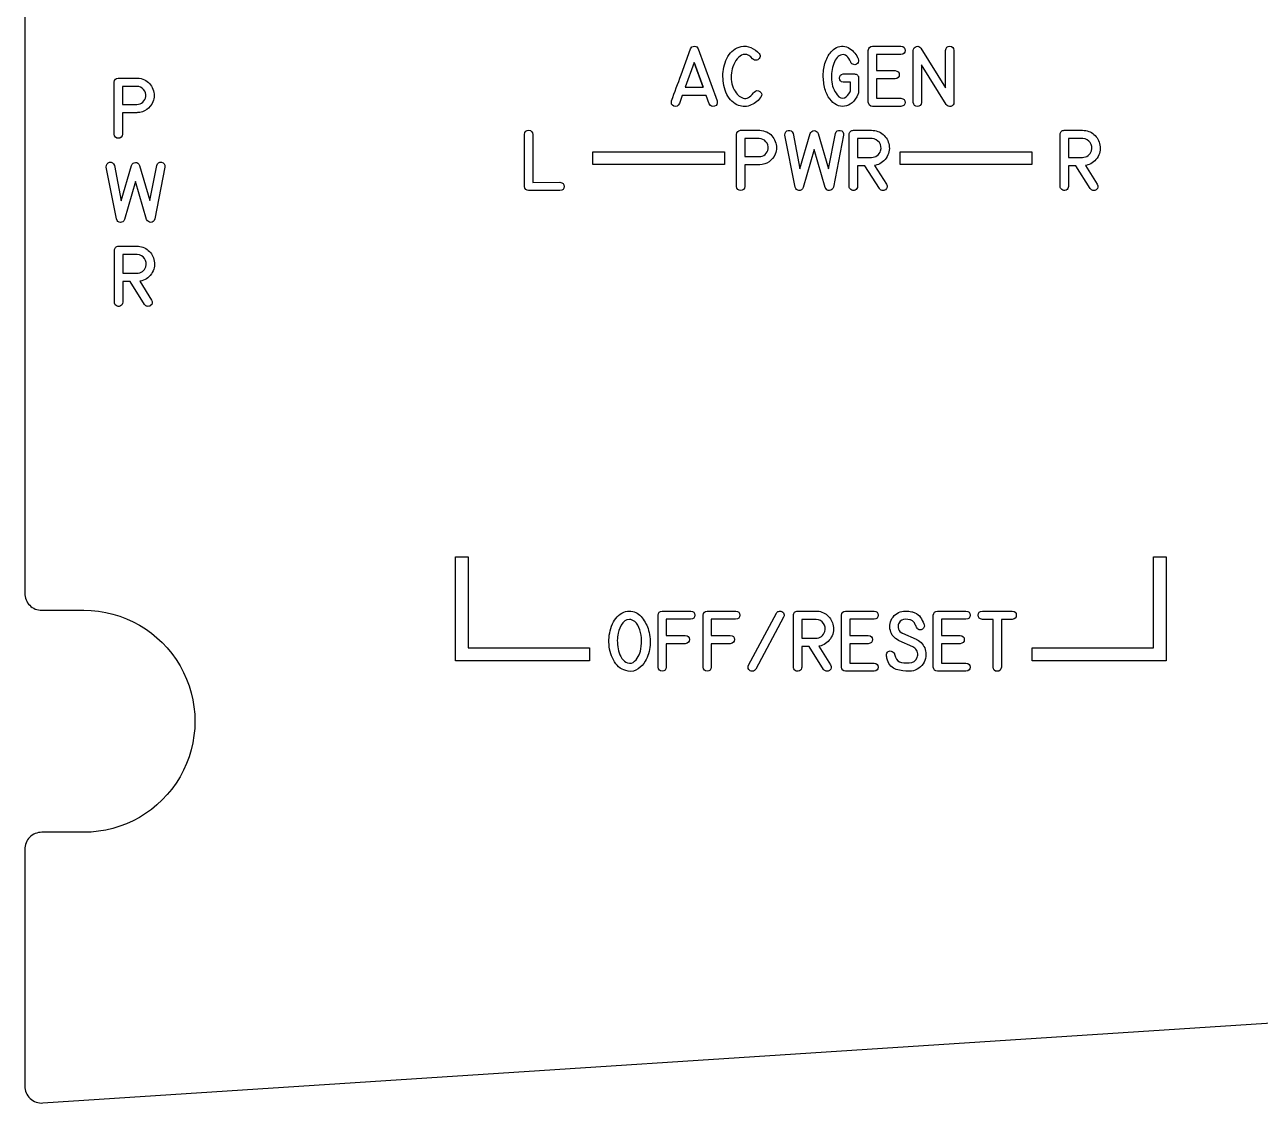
# Model space of a CAD drawing. Extents: x 33 to 177, y 88 to 209.
# Drawn here: x 33.3 to 105.6, y 88.3 to 151.5 of the extents above; entities that cross this region are included whole.
import ezdxf

# ---------------------------------------------------------------- set-up
doc = ezdxf.new("R2010")
doc.units = 0
doc.layers.add('Top', color=7, linetype='CONTINUOUS')

msp = doc.modelspace()

# ---------------------------------------------------------------- linework, layer by layer
at = {"layer": 'Top', "color": 3}
for points in [[(33.275007, 188.904044), (33.275007, 118.17907)], [(34.274989, 117.179085), (36.737484, 117.179085)], [(36.737484, 104.179078), (34.274989, 104.179078)], [(33.275007, 103.179059), (33.275007, 89.321457)], [(34.340076, 88.323608), (175.790059, 97.548595)]]:
    msp.add_lwpolyline(points, dxfattribs=at)
at = {"layer": 'Top', "color": 1}
for points in [[(71.693377, 148.540947), (72.248034, 150.060229)], [(72.701063, 150.060229), (73.805212, 147.014774)], [(82.653913, 146.935537), (82.653913, 149.977549)], [(82.898514, 150.218704), (84.565935, 150.218704)], [(84.565935, 149.738116), (83.137947, 149.738116), (83.137947, 148.795884), (84.226592, 148.795884)], [(85.289155, 146.928647), (85.289155, 149.970659)], [(85.735294, 150.09985), (87.18223, 147.776141), (87.18223, 149.970659)], [(87.667986, 149.970659), (87.667986, 146.928647)], [(82.028817, 149.560916), (82.04261, 149.533364), (82.052947, 149.509234), (82.06674, 149.483411)], [(87.221847, 146.801179), (85.774911, 149.121444), (85.774911, 146.928647)], [(38.741524, 148.354945), (38.757025, 148.354945), (39.838865, 148.354988)], [(39.838865, 148.354988), (39.871592, 148.354988)], [(81.181401, 148.592664), (81.196888, 148.596192), (81.212375, 148.596192), (81.847994, 148.596192)], [(82.090874, 148.353315), (82.090874, 147.479985), (82.070201, 147.4352), (82.058136, 147.407648), (82.046071, 147.381824), (82.032278, 147.356001), (82.018484, 147.330178), (82.006419, 147.304355), (81.992625, 147.278531), (81.977138, 147.252708)], [(84.226592, 148.306682), (83.137947, 148.306682), (83.137947, 147.17497), (84.565935, 147.17497)], [(38.514148, 145.070057), (38.514148, 148.11379)], [(39.838865, 147.869231), (39.001709, 147.869231), (39.001709, 146.813314), (39.838865, 146.813314)], [(81.196888, 148.112034), (81.181401, 148.113798)], [(81.587874, 147.548995), (81.606818, 147.586894), (81.606818, 148.112266), (81.196888, 148.112034)], [(73.34874, 146.845967), (73.171318, 147.338613), (71.767446, 147.338613), (71.595192, 146.858025)], [(76.364978, 147.24215), (76.349456, 147.219748)], [(39.871511, 146.327555), (39.838784, 146.325791), (39.001628, 146.325791), (39.001628, 145.070057)], [(84.565935, 146.690936), (82.898514, 146.690936)], [(62.529047, 142.004663), (62.529047, 145.050118)], [(63.014807, 145.050118), (63.014807, 142.245818), (64.604712, 142.247581)], [(74.942198, 142.009789), (74.942198, 145.053522)], [(75.169576, 145.294677), (75.185063, 145.294677), (76.266917, 145.294719)], [(76.266917, 144.808963), (75.42976, 144.808963), (75.42976, 143.753042), (76.266917, 143.753042)], [(76.266917, 145.294719), (76.299654, 145.294719)], [(78.367547, 141.965043), (77.771545, 145.007055)], [(78.253858, 145.09835), (78.651766, 143.034743), (79.254654, 145.09835)], [(79.721466, 145.09835), (80.324354, 143.038186), (80.72743, 145.09835)], [(81.204575, 145.007055), (80.608576, 141.965043)], [(81.539205, 142.009817), (81.539205, 145.053551)], [(81.78036, 145.294705), (82.85006, 145.294705)], [(82.874176, 144.808963), (82.024961, 144.808963), (82.024961, 143.706536), (82.85006, 143.706536)], [(93.883959, 142.009817), (93.883959, 145.053551)], [(94.125117, 145.294705), (95.194814, 145.294705)], [(95.21893, 144.808963), (94.369718, 144.808963), (94.369718, 143.706536), (95.194814, 143.706536)], [(80.138321, 141.940927), (79.487197, 144.163008), (78.841246, 141.940927)], [(38.528053, 143.234633), (38.92596, 141.171027), (39.52885, 143.234633)], [(39.995659, 143.234633), (40.59855, 141.174473), (41.001626, 143.234633)], [(76.299573, 143.267286), (76.266836, 143.265522), (75.429679, 143.265522), (75.429679, 142.009789)], [(83.30481, 141.880637), (82.455599, 143.222501), (82.024961, 143.222501), (82.024961, 142.009831)], [(83.055044, 143.241435), (83.022307, 143.236249), (83.714776, 142.140743)], [(95.649568, 141.880637), (94.800353, 143.222501), (94.369718, 143.222501), (94.369718, 142.009831)], [(95.399798, 143.241435), (95.367061, 143.236249), (96.059533, 142.140743)], [(38.641741, 140.101326), (38.045741, 143.143338)], [(41.478767, 143.143338), (40.882769, 140.101326)], [(40.412514, 140.07721), (39.761393, 142.299291), (39.11544, 140.07721)], [(64.60299, 141.765272), (62.773649, 141.76523)], [(38.525447, 135.222102), (38.525447, 138.265836)], [(38.766603, 138.506994), (39.836302, 138.506994)], [(39.860418, 138.021248), (39.011204, 138.021248), (39.011204, 136.918821), (39.836302, 136.918821)], [(40.291053, 135.092926), (39.44184, 136.434786), (39.011204, 136.434786), (39.011204, 135.222116)], [(40.041287, 136.45372), (40.008556, 136.448534), (40.701018, 135.353032)], [(70.34584, 113.853434), (70.34584, 116.891999)], [(70.590442, 117.136601), (72.257862, 117.136601)], [(72.254419, 116.652566), (70.829875, 116.652566), (70.829875, 115.710335), (71.940917, 115.710335)], [(72.981083, 113.853434), (72.981083, 116.891999)], [(73.225684, 117.136601), (74.893109, 117.136601)], [(74.889662, 116.652566), (73.465118, 116.652566), (73.465118, 115.710335), (74.57616, 115.710335)], [(75.642149, 113.972277), (77.275135, 117.010853)], [(77.695434, 116.778299), (76.069351, 113.732844)], [(78.272735, 113.851695), (78.272735, 116.895428)], [(78.513893, 117.136587), (79.58359, 117.136587)], [(79.607706, 116.650841), (78.758495, 116.650841), (78.758495, 115.548414), (79.58359, 115.548414)], [(81.080842, 113.853434), (81.080842, 116.895442)], [(81.325443, 117.136601), (82.992864, 117.136601)], [(82.992864, 116.656009), (81.564876, 116.656009), (81.564876, 115.713778), (82.653525, 115.713778)], [(85.085451, 116.630214), (84.973484, 116.649158), (84.815013, 116.654344)], [(84.832242, 117.136682), (85.021722, 117.131496)], [(86.457164, 113.853434), (86.457164, 116.895442)], [(86.701762, 117.136601), (88.369186, 117.136601)], [(88.369186, 116.656009), (86.941198, 116.656009), (86.941198, 115.713778), (88.029843, 115.713778)], [(89.333561, 117.136601), (91.081944, 117.136601)], [(89.965734, 113.849987), (89.965734, 116.650841), (89.333561, 116.650841)], [(91.081944, 116.650841), (90.451493, 116.650841), (90.451493, 113.849987)], [(84.613489, 115.855075), (84.632433, 115.846468), (84.653106, 115.83786), (85.448963, 115.486402)], [(71.940917, 115.2263), (70.829875, 115.2263), (70.829875, 113.853434)], [(74.57616, 115.2263), (73.465118, 115.2263), (73.465118, 113.853434)], [(80.038344, 113.722518), (79.189129, 115.064379), (78.758495, 115.064379), (78.758495, 113.851709)], [(79.788575, 115.083313), (79.755837, 115.078162), (80.44831, 113.982624)], [(82.653525, 115.224579), (81.564876, 115.224579), (81.564876, 114.092867), (82.992864, 114.092867)], [(85.254252, 115.043777), (84.456715, 115.393453), (84.430892, 115.407246)], [(85.448963, 115.486402), (85.476515, 115.474338), (85.507524, 115.458851), (85.535076, 115.443364)], [(88.029843, 115.224579), (86.941198, 115.224579), (86.941198, 114.092867), (88.369186, 114.092867)], [(84.188026, 114.625183), (84.193177, 114.609696)], [(82.992864, 113.608833), (81.325443, 113.608833)], [(88.369186, 113.608833), (86.701762, 113.608833)]]:
    msp.add_lwpolyline(points, dxfattribs=at)
for points in [[(84.565935, 149.738116)], [(72.995618, 147.822647), (72.471966, 149.269583), (71.944868, 147.822647)], [(72.471966, 149.269583), (72.995618, 147.822647)], [(39.838865, 147.869231)], [(71.142163, 147.023389)], [(76.365006, 147.242125)], [(76.266917, 144.808963)], [(79.721466, 145.09835)], [(74.240112, 143.287948), (66.533314, 143.287948), (66.533314, 144.037952), (74.240112, 144.037952)], [(84.523767, 144.037952), (92.23067, 144.037952), (92.23067, 143.287948), (84.523767, 143.287948)], [(39.995659, 143.234633)], [(66.339111, 114.226936), (58.482242, 114.226936), (58.482242, 120.31731), (59.232246, 120.31731), (59.232246, 114.976905), (66.339111, 114.976905)], [(92.238961, 114.976905), (99.345826, 114.976905), (99.345826, 120.31731), (100.095829, 120.31731), (100.095829, 114.226936), (92.238961, 114.226936)], [(68.674765, 116.647398)], [(82.992864, 116.656009)], [(88.369186, 116.656009)], [(69.761695, 116.122022)], [(70.34584, 113.853434)], [(72.981083, 113.853434)], [(89.965734, 113.849987)]]:
    msp.add_lwpolyline(points, close=True, dxfattribs=at)
for points in [[(72.248034, 150.060229), (72.285929, 150.164731), (72.361147, 150.217556), (72.473688, 150.218704)], [(72.473688, 150.218704), (72.586228, 150.21988), (72.66202, 150.167055), (72.701063, 150.060229)], [(74.442616, 149.614076), (74.619463, 149.924134), (74.875547, 150.118207), (75.210869, 150.196295)], [(75.441694, 149.739813), (75.299297, 149.732922), (75.171828, 149.674355), (75.059288, 149.564112)], [(75.210869, 150.196295), (75.403793, 150.241082), (75.596143, 150.222133), (75.78792, 150.139449)], [(75.886108, 149.481432), (75.732229, 149.660577), (75.584091, 149.746704), (75.441694, 149.739813)], [(75.78792, 150.139449), (75.979697, 150.057915), (76.137022, 149.943079), (76.259897, 149.794941)], [(76.259897, 149.794941), (76.261072, 149.794941), (76.263942, 149.79092), (76.268504, 149.782876)], [(76.268504, 149.782876), (76.321329, 149.713974), (76.332242, 149.638183), (76.301242, 149.555501)], [(80.218423, 149.488569), (80.32522, 149.735468), (80.484268, 149.931264), (80.695567, 150.075956)], [(81.10384, 149.71768), (80.89254, 149.675189), (80.734066, 149.501786), (80.628416, 149.197471)], [(80.695567, 150.075956), (80.959691, 150.255101), (81.216924, 150.275771), (81.467267, 150.137967)], [(81.624048, 149.281873), (81.489689, 149.614899), (81.316286, 149.760168), (81.10384, 149.71768)], [(81.467267, 150.137967), (81.717609, 150.001313), (81.904792, 149.808963), (82.028817, 149.560916)], [(82.653913, 149.977549), (82.675738, 150.129133), (82.757271, 150.209518), (82.898514, 150.218704)], [(84.565935, 150.218704), (84.727852, 150.206074), (84.808237, 150.125116), (84.807089, 149.975828)], [(84.807089, 149.975828), (84.807089, 149.827687), (84.726704, 149.74845), (84.565935, 149.738116)], [(85.289155, 149.970659), (85.306371, 150.090088), (85.367234, 150.168751), (85.471745, 150.206646)], [(85.471745, 150.206646), (85.577393, 150.244544), (85.665242, 150.208945), (85.735294, 150.09985)], [(87.18223, 149.970659), (87.204055, 150.134875), (87.287311, 150.215835), (87.431999, 150.213539)], [(87.431999, 150.213539), (87.577839, 150.212363), (87.656502, 150.131403), (87.667986, 149.970659)], [(74.149783, 148.592607), (74.169304, 148.963529), (74.266915, 149.304018), (74.442616, 149.614076)], [(74.778516, 149.140367), (74.703871, 148.968114), (74.657936, 148.806769), (74.640711, 148.656333)], [(75.059288, 149.564112), (74.94675, 149.45387), (74.853159, 149.312621), (74.778516, 149.140367)], [(76.13071, 149.402195), (76.042287, 149.379217), (75.960754, 149.40563), (75.886108, 149.481432)], [(76.301242, 149.555501), (76.270238, 149.473967), (76.213394, 149.422865), (76.13071, 149.402195)], [(80.028943, 148.70998), (80.049615, 148.98329), (80.112775, 149.24282), (80.218423, 149.488569)], [(80.628416, 149.197471), (80.525064, 148.903491), (80.484298, 148.587117), (80.506116, 148.24835)], [(81.804913, 149.14235), (81.726825, 149.159566), (81.666536, 149.206073), (81.624048, 149.281873)], [(82.021955, 149.216419), (81.955349, 149.150963), (81.883001, 149.126273), (81.804913, 149.14235)], [(82.06674, 149.483411), (82.105783, 149.374318), (82.090855, 149.285321), (82.021955, 149.216419)], [(38.514148, 148.11379), (38.531373, 148.256188), (38.607165, 148.336573), (38.741524, 148.354945)], [(39.871592, 148.354988), (40.018584, 148.344663), (40.15409, 148.311361), (40.278113, 148.255081)], [(71.142163, 147.023389), (71.325901, 147.529817), (71.509639, 148.035669), (71.693377, 148.540947)], [(74.323759, 147.522907), (74.1894, 147.866267), (74.131408, 148.222834), (74.149783, 148.592607)], [(74.640711, 148.656333), (74.620038, 148.488672), (74.621767, 148.319864), (74.645897, 148.149908)], [(80.075453, 147.908996), (80.023776, 148.170823), (80.008272, 148.437817), (80.028943, 148.70998)], [(80.971252, 148.353231), (80.971252, 148.495628), (81.041302, 148.575439), (81.181401, 148.592664)], [(81.181401, 148.113798), (81.041302, 148.131013), (80.971252, 148.210824), (80.971252, 148.353231)], [(81.847994, 148.596192), (81.914601, 148.596192), (81.971445, 148.572077), (82.018526, 148.523848)], [(82.018526, 148.523848), (82.066758, 148.476764), (82.090874, 148.41992), (82.090874, 148.353315)], [(84.226592, 148.795884), (84.389659, 148.771769), (84.470619, 148.689661), (84.469471, 148.549562)], [(84.469471, 148.549562), (84.469471, 148.41061), (84.388511, 148.32965), (84.226592, 148.306682)], [(40.235049, 147.688366), (40.1294, 147.808943), (39.997338, 147.869231), (39.838865, 147.869231)], [(40.362518, 147.271508), (40.383191, 147.429982), (40.340701, 147.568935), (40.235049, 147.688366)], [(40.278113, 148.255081), (40.515823, 148.143691), (40.684059, 147.960527), (40.78282, 147.705589)], [(40.78282, 147.705589), (40.881579, 147.450654), (40.880403, 147.202034), (40.779292, 146.959731)], [(74.645897, 148.149908), (74.67116, 147.981097), (74.723411, 147.822049), (74.80265, 147.672763)], [(74.80265, 147.672763), (74.940451, 147.410937), (75.113853, 147.24672), (75.322854, 147.180114)], [(75.970542, 147.526347), (76.078489, 147.645776), (76.192178, 147.657834), (76.311607, 147.56252)], [(76.311607, 147.56252), (76.432183, 147.468355), (76.449983, 147.361556), (76.365006, 147.242125)], [(80.313164, 147.257876), (80.206365, 147.431278), (80.127128, 147.648318), (80.075453, 147.908996)], [(80.506116, 148.24835), (80.527941, 147.910731), (80.638184, 147.616175), (80.836844, 147.364683)], [(81.253699, 147.195876), (81.394949, 147.259035), (81.50634, 147.376741), (81.587874, 147.548995)], [(39.838865, 146.813314), (39.969779, 146.813314), (40.08519, 146.856951), (40.185096, 146.944226)], [(40.185096, 146.944226), (40.286152, 147.031501), (40.345293, 147.140595), (40.362518, 147.271508)], [(40.779292, 146.959731), (40.697758, 146.767954), (40.57718, 146.617518), (40.417558, 146.508423)], [(71.281687, 146.715052), (71.14618, 146.765581), (71.099673, 146.86836), (71.142163, 147.023389)], [(71.595192, 146.858025), (71.521697, 146.71333), (71.417195, 146.665672), (71.281687, 146.715052)], [(73.657074, 146.701272), (73.523865, 146.654191), (73.421088, 146.702422), (73.34874, 146.845967)], [(73.805212, 147.014774), (73.839664, 146.852857), (73.790285, 146.748356), (73.657074, 146.701272)], [(74.959378, 146.79255), (74.67114, 146.936095), (74.459267, 147.179547), (74.323759, 147.522907)], [(75.322854, 147.180114), (75.533006, 147.114657), (75.737989, 147.215139), (75.937804, 147.481558)], [(76.333969, 147.197347), (76.176642, 146.9849), (75.969936, 146.833317), (75.713851, 146.742596)], [(75.937804, 147.481558), (75.947, 147.493035), (75.957913, 147.507965), (75.970542, 147.526347)], [(76.340848, 147.207683), (76.338496, 147.204226), (76.336203, 147.200781), (76.333969, 147.197347)], [(76.349456, 147.219748), (76.346022, 147.215162), (76.343153, 147.21114), (76.340848, 147.207683)], [(81.146875, 146.696326), (80.816147, 146.705522), (80.538243, 146.892705), (80.313164, 147.257876)], [(80.836844, 147.364683), (80.9735, 147.188984), (81.112452, 147.132715), (81.253699, 147.195876)], [(81.977138, 147.252708), (81.754358, 146.873748), (81.477603, 146.688288), (81.146875, 146.696326)], [(82.898514, 146.690936), (82.754967, 146.709304), (82.673433, 146.790837), (82.653913, 146.935537)], [(84.565935, 147.17497), (84.727852, 147.150854), (84.808811, 147.069896), (84.808811, 146.932094)], [(84.808811, 146.932094), (84.808811, 146.79429), (84.727852, 146.713904), (84.565935, 146.690936)], [(85.53031, 146.687493), (85.393656, 146.687493), (85.313271, 146.767878), (85.289155, 146.928647)], [(85.774911, 146.928647), (85.749648, 146.767878), (85.668114, 146.687493), (85.53031, 146.687493)], [(87.667986, 146.928647), (87.667986, 146.808071), (87.609419, 146.73113), (87.492285, 146.697826)], [(40.417558, 146.508423), (40.257936, 146.400476), (40.07592, 146.340186), (39.871511, 146.327555)], [(75.713851, 146.742596), (75.458916, 146.653024), (75.207425, 146.669675), (74.959378, 146.79255)], [(87.492285, 146.697826), (87.376302, 146.665673), (87.286155, 146.700124), (87.221847, 146.801179)], [(38.757027, 144.827177), (38.61463, 144.827177), (38.53367, 144.908137), (38.514148, 145.070057)], [(39.001628, 145.070057), (38.980958, 144.908137), (38.899424, 144.827177), (38.757027, 144.827177)], [(62.529047, 145.050118), (62.553163, 145.215481), (62.636993, 145.296441), (62.780538, 145.292998)], [(62.780538, 145.292998), (62.924086, 145.290646), (63.002175, 145.209686), (63.014807, 145.050118)], [(74.942198, 145.053522), (74.959413, 145.195917), (75.035206, 145.276302), (75.169576, 145.294677)], [(76.663099, 144.628095), (76.557452, 144.748674), (76.425391, 144.808963), (76.266917, 144.808963)], [(76.299654, 145.294719), (76.446645, 145.284395), (76.582151, 145.251093), (76.706173, 145.194813)], [(76.706173, 145.194813), (76.943886, 145.08342), (77.112122, 144.900256), (77.21088, 144.645321)], [(77.771545, 145.007055), (77.771545, 145.17127), (77.837002, 145.265435), (77.967915, 145.289551)], [(77.967915, 145.289551), (78.098828, 145.314815), (78.194142, 145.251081), (78.253858, 145.09835)], [(79.254654, 145.09835), (79.304036, 145.212038), (79.382699, 145.270605), (79.490644, 145.27405)], [(79.490644, 145.27405), (79.599739, 145.277484), (79.67668, 145.218917), (79.721466, 145.09835)], [(80.72743, 145.09835), (80.775662, 145.253379), (80.869827, 145.316539), (81.009927, 145.28783)], [(81.009927, 145.28783), (81.151176, 145.259121), (81.216059, 145.165529), (81.204575, 145.007055)], [(81.539205, 145.053551), (81.539205, 145.120155), (81.562172, 145.176998), (81.608106, 145.224079)], [(81.608106, 145.224079), (81.65519, 145.271163), (81.712608, 145.294705), (81.78036, 145.294705)], [(82.85006, 145.294705), (83.107293, 145.294705), (83.33065, 145.212598), (83.520131, 145.048382)], [(83.301367, 144.571252), (83.198016, 144.714797), (83.055618, 144.794034), (82.874176, 144.808963)], [(83.520131, 145.048382), (83.70961, 144.885315), (83.827316, 144.678035), (83.87325, 144.426543)], [(93.883959, 145.053551), (93.883959, 145.120155), (93.906927, 145.176998), (93.952863, 145.224079)], [(93.952863, 145.224079), (93.999945, 145.271163), (94.057363, 145.294705), (94.125117, 145.294705)], [(95.194814, 145.294705), (95.452047, 145.294705), (95.675404, 145.212598), (95.864885, 145.048382)], [(95.646121, 144.571252), (95.542769, 144.714797), (95.400372, 144.794034), (95.21893, 144.808963)], [(95.864885, 145.048382), (96.054364, 144.885315), (96.172071, 144.678035), (96.218008, 144.426543)], [(76.613146, 143.883958), (76.714203, 143.971232), (76.773343, 144.080326), (76.790568, 144.211239)], [(76.790568, 144.211239), (76.811241, 144.369714), (76.768751, 144.508666), (76.663099, 144.628095)], [(77.21088, 144.645321), (77.309639, 144.390383), (77.308463, 144.141762), (77.207353, 143.899459)], [(83.173899, 143.813332), (83.273805, 143.884529), (83.340984, 143.977547), (83.375436, 144.092385)], [(83.375436, 144.092385), (83.429409, 144.269232), (83.404719, 144.428855), (83.301367, 144.571252)], [(83.87325, 144.426543), (83.921482, 144.156678), (83.864064, 143.904038), (83.700996, 143.668623)], [(95.518652, 143.813332), (95.618561, 143.884529), (95.68574, 143.977547), (95.72019, 144.092385)], [(95.72019, 144.092385), (95.774163, 144.269232), (95.749473, 144.428855), (95.646121, 144.571252)], [(96.218008, 144.426543), (96.266237, 144.156678), (96.208818, 143.904038), (96.04575, 143.668623)], [(38.045741, 143.143338), (38.045741, 143.307553), (38.111197, 143.401719), (38.24211, 143.425835)], [(38.24211, 143.425835), (38.373024, 143.451098), (38.468338, 143.387365), (38.528053, 143.234633)], [(39.52885, 143.234633), (39.57823, 143.348322), (39.656893, 143.406888), (39.764839, 143.410334)], [(39.764839, 143.410334), (39.873933, 143.413767), (39.950873, 143.355201), (39.995659, 143.234633)], [(41.001626, 143.234633), (41.049855, 143.389662), (41.144021, 143.452822), (41.284123, 143.424113)], [(41.284123, 143.424113), (41.42537, 143.395404), (41.490251, 143.301813), (41.478767, 143.143338)], [(76.266917, 143.753042), (76.39783, 143.753042), (76.51324, 143.796681), (76.613146, 143.883958)], [(76.845619, 143.448151), (76.685997, 143.340206), (76.503982, 143.279918), (76.299573, 143.267286)], [(77.207353, 143.899459), (77.125819, 143.707682), (77.005241, 143.557247), (76.845619, 143.448151)], [(82.85006, 143.706536), (82.967194, 143.706536), (83.07514, 143.742134), (83.173899, 143.813332)], [(83.700996, 143.668623), (83.539077, 143.434358), (83.323759, 143.291962), (83.055044, 143.241435)], [(95.194814, 143.706536), (95.311948, 143.706536), (95.419894, 143.742134), (95.518652, 143.813332)], [(96.04575, 143.668623), (95.883833, 143.434358), (95.668516, 143.291962), (95.399798, 143.241435)], [(62.773649, 141.76523), (62.632402, 141.774425), (62.550868, 141.854237), (62.529047, 142.004663)], [(64.84587, 141.999537), (64.844694, 141.853694), (64.763734, 141.775606), (64.60299, 141.765272)], [(64.604712, 142.247581), (64.767779, 142.229214), (64.848166, 142.146532), (64.84587, 141.999537)], [(75.185077, 141.766909), (75.04268, 141.766909), (74.96172, 141.847869), (74.942198, 142.009789)], [(75.429679, 142.009789), (75.409006, 141.847869), (75.327472, 141.766909), (75.185077, 141.766909)], [(78.598366, 141.766951), (78.489273, 141.774995), (78.412334, 141.841025), (78.367547, 141.965043)], [(78.841246, 141.940927), (78.788421, 141.816904), (78.707461, 141.758913), (78.598366, 141.766951)], [(80.382922, 141.766951), (80.270382, 141.762365), (80.188848, 141.820357), (80.138321, 141.940927)], [(80.608576, 141.965043), (80.571829, 141.837575), (80.496611, 141.771544), (80.382922, 141.766951)], [(81.633947, 141.818612), (81.570785, 141.865696), (81.539205, 141.929431), (81.539205, 142.009817)], [(81.888881, 141.792789), (81.798161, 141.74915), (81.713183, 141.757758), (81.633947, 141.818612)], [(82.024961, 142.009831), (82.024961, 141.909922), (81.979601, 141.837575), (81.888881, 141.792789)], [(83.461563, 141.773841), (83.390366, 141.78647), (83.338115, 141.822069), (83.30481, 141.880637)], [(83.652765, 141.813461), (83.597645, 141.774416), (83.533911, 141.761209), (83.461563, 141.773841)], [(83.714776, 142.140743), (83.788271, 142.010978), (83.767601, 141.901884), (83.652765, 141.813461)], [(93.978701, 141.818612), (93.915539, 141.865696), (93.883959, 141.929431), (93.883959, 142.009817)], [(94.233638, 141.792789), (94.142916, 141.74915), (94.057937, 141.757758), (93.978701, 141.818612)], [(94.369718, 142.009831), (94.369718, 141.909922), (94.324358, 141.837575), (94.233638, 141.792789)], [(95.806317, 141.773841), (95.73512, 141.78647), (95.68287, 141.822069), (95.649568, 141.880637)], [(95.997522, 141.813461), (95.9424, 141.774416), (95.878665, 141.761209), (95.806317, 141.773841)], [(96.059533, 142.140743), (96.133028, 142.010978), (96.112358, 141.901884), (95.997522, 141.813461)], [(38.872561, 139.903235), (38.763467, 139.911278), (38.686527, 139.977309), (38.641741, 140.101326)], [(39.11544, 140.07721), (39.062615, 139.953188), (38.981656, 139.895196), (38.872561, 139.903235)], [(40.657115, 139.903235), (40.544577, 139.898649), (40.463043, 139.956641), (40.412514, 140.07721)], [(40.882769, 140.101326), (40.846021, 139.973859), (40.770803, 139.907828), (40.657115, 139.903235)], [(38.525447, 138.265836), (38.525447, 138.33244), (38.548415, 138.389284), (38.594349, 138.436368)], [(38.594349, 138.436368), (38.641432, 138.483452), (38.69885, 138.506994), (38.766603, 138.506994)], [(39.836302, 138.506994), (40.093535, 138.506994), (40.316892, 138.424885), (40.506373, 138.260667)], [(40.506373, 138.260667), (40.695852, 138.0976), (40.813558, 137.890321), (40.859492, 137.638831)], [(40.287609, 137.783537), (40.184258, 137.927084), (40.041861, 138.006321), (39.860418, 138.021248)], [(40.361678, 137.30467), (40.415651, 137.48152), (40.390961, 137.641142), (40.287609, 137.783537)], [(40.859492, 137.638831), (40.907724, 137.368966), (40.850306, 137.116326), (40.687239, 136.880911)], [(39.836302, 136.918821), (39.953435, 136.918821), (40.061381, 136.954421), (40.160141, 137.02562)], [(40.687239, 136.880911), (40.525319, 136.646646), (40.310001, 136.504249), (40.041287, 136.45372)], [(40.160141, 137.02562), (40.260047, 137.096818), (40.327226, 137.189835), (40.361678, 137.30467)], [(40.701018, 135.353032), (40.774513, 135.223266), (40.753843, 135.114171), (40.639007, 135.025746)], [(38.620187, 135.030901), (38.557027, 135.077982), (38.525447, 135.141716), (38.525447, 135.222102)], [(38.875124, 135.005077), (38.784403, 134.961439), (38.699424, 134.970047), (38.620187, 135.030901)], [(39.011204, 135.222116), (39.011204, 135.12221), (38.965844, 135.049863), (38.875124, 135.005077)], [(40.447805, 134.98613), (40.376608, 134.998759), (40.324357, 135.034358), (40.291053, 135.092926)], [(40.639007, 135.025746), (40.583887, 134.986703), (40.520153, 134.973498), (40.447805, 134.98613)], [(67.627462, 116.252934), (67.754932, 116.604335), (67.957619, 116.859846), (68.235523, 117.019468)], [(68.674768, 116.647398), (68.463472, 116.647398), (68.303276, 116.53371), (68.194181, 116.306333)], [(68.235523, 117.019468), (68.371029, 117.097556), (68.512851, 117.136601), (68.660989, 117.136601)], [(68.660989, 117.136601), (68.943486, 117.136601), (69.174306, 117.029802), (69.353451, 116.816205)], [(68.754002, 116.637062), (68.731048, 116.643953), (68.704636, 116.647398), (68.674765, 116.647398)], [(69.160524, 116.308055), (69.065209, 116.480311), (68.929701, 116.58998), (68.754002, 116.637062)], [(69.353451, 116.816205), (69.532596, 116.603758), (69.668677, 116.372364), (69.761695, 116.122022)], [(70.34584, 116.891999), (70.366513, 117.043583), (70.448047, 117.125117), (70.590442, 117.136601)], [(72.497296, 116.891999), (72.497296, 116.742711), (72.416337, 116.6629), (72.254419, 116.652566)], [(72.257862, 117.136601), (72.417485, 117.123971), (72.497296, 117.042437), (72.497296, 116.891999)], [(72.981083, 116.891999), (73.001756, 117.043583), (73.08329, 117.125117), (73.225684, 117.136601)], [(75.132542, 116.891999), (75.132542, 116.742711), (75.051582, 116.6629), (74.889662, 116.652566)], [(74.893109, 117.136601), (75.052731, 117.123971), (75.132542, 117.042437), (75.132542, 116.891999)], [(77.275135, 117.010853), (77.309587, 117.072864), (77.350929, 117.109038), (77.399161, 117.119375)], [(77.399161, 117.119375), (77.44854, 117.130852), (77.4761, 117.13659), (77.481841, 117.13659)], [(77.481841, 117.13659), (77.564523, 117.13659), (77.632851, 117.10099), (77.686826, 117.02979)], [(77.686826, 117.02979), (77.740798, 116.958593), (77.743668, 116.874763), (77.695434, 116.778299)], [(78.272735, 116.895428), (78.272735, 116.962035), (78.295703, 117.018879), (78.341639, 117.065961)], [(78.341639, 117.065961), (78.388721, 117.113045), (78.446139, 117.136587), (78.513893, 117.136587)], [(79.58359, 117.136587), (79.840823, 117.136587), (80.06418, 117.054479), (80.253662, 116.890264)], [(80.034898, 116.413133), (79.931546, 116.556678), (79.789149, 116.635914), (79.607706, 116.650841)], [(80.253662, 116.890264), (80.44314, 116.727196), (80.560847, 116.519916), (80.606781, 116.268424)], [(81.080842, 116.895442), (81.102667, 117.047026), (81.184201, 117.127412), (81.325443, 117.136601)], [(82.992864, 117.136601), (83.154784, 117.123971), (83.23517, 117.043011), (83.234022, 116.893721)], [(83.234022, 116.893721), (83.234022, 116.745583), (83.153636, 116.666346), (82.992864, 116.656009)], [(83.945136, 115.994634), (83.868195, 116.288615), (83.921594, 116.552164), (84.105332, 116.785281)], [(84.105332, 116.785281), (84.290217, 117.019548), (84.532521, 117.136682), (84.832242, 117.136682)], [(84.46189, 116.454528), (84.406768, 116.370699), (84.386097, 116.277108), (84.399879, 116.173756)], [(84.815013, 116.654344), (84.661131, 116.651992), (84.543424, 116.585387), (84.46189, 116.454528)], [(85.021722, 117.131496), (85.083733, 117.120019), (85.143449, 117.10853), (85.200869, 117.09703)], [(85.162963, 116.600934), (85.140009, 116.610129), (85.114172, 116.61989), (85.085451, 116.630214)], [(85.237033, 116.561317), (85.211769, 116.579685), (85.187079, 116.59289), (85.162963, 116.600934)], [(85.200869, 117.09703), (85.258287, 117.086705), (85.316279, 117.068331), (85.374845, 117.041908)], [(85.378284, 116.387338), (85.34498, 116.45739), (85.297896, 116.515383), (85.237033, 116.561317)], [(85.374845, 117.041908), (85.519537, 116.974156), (85.630354, 116.88114), (85.707295, 116.762858)], [(85.707295, 116.762858), (85.784235, 116.644577), (85.853711, 116.516534), (85.915722, 116.37873)], [(86.457164, 116.895442), (86.478989, 117.047026), (86.560522, 117.127412), (86.701762, 117.136601)], [(88.369186, 117.136601), (88.531104, 117.123971), (88.611488, 117.043011), (88.610341, 116.893721)], [(88.610341, 116.893721), (88.610341, 116.745583), (88.529956, 116.666346), (88.369186, 116.656009)], [(89.092407, 116.891999), (89.093583, 117.041285), (89.173968, 117.122819), (89.333561, 117.136601)], [(89.333561, 116.650841), (89.172792, 116.663471), (89.092407, 116.743857), (89.092407, 116.891999)], [(91.081944, 117.136601), (91.240416, 117.123971), (91.319652, 117.042437), (91.319652, 116.891999)], [(91.319652, 116.891999), (91.320828, 116.742711), (91.241592, 116.662325), (91.081944, 116.650841)], [(67.477603, 115.169457), (67.451189, 115.540376), (67.501142, 115.901535), (67.627462, 116.252934)], [(67.989196, 115.724114), (67.967371, 115.60698), (67.959328, 115.465158), (67.965066, 115.298648)], [(68.194181, 116.306333), (68.086236, 116.078957), (68.017907, 115.884884), (67.989196, 115.724114)], [(69.351726, 115.729282), (69.319572, 115.944027), (69.255838, 116.136951), (69.160524, 116.308055)], [(69.367213, 115.086773), (69.39019, 115.301518), (69.385028, 115.515688), (69.351726, 115.729282)], [(69.761695, 116.122022), (69.867345, 115.803925), (69.906963, 115.473771), (69.880549, 115.131558)], [(79.907429, 115.655213), (80.007337, 115.726411), (80.074517, 115.819427), (80.108967, 115.934263)], [(80.108967, 115.934263), (80.162939, 116.111113), (80.138249, 116.270736), (80.034898, 116.413133)], [(80.606781, 116.268424), (80.655012, 115.998559), (80.597594, 115.745919), (80.434527, 115.510504)], [(84.430892, 115.407246), (84.170213, 115.54505), (84.008294, 115.740846), (83.945136, 115.994634)], [(84.399879, 116.173756), (84.415966, 116.046286), (84.47568, 115.947526), (84.579023, 115.877477)], [(84.579023, 115.877477), (84.583609, 115.87402), (84.588783, 115.869998), (84.594545, 115.865412)], [(84.594545, 115.865412), (84.600283, 115.861955), (84.606598, 115.858509), (84.613489, 115.855075)], [(85.474744, 116.184079), (85.444887, 116.250685), (85.412734, 116.318438), (85.378284, 116.387338)], [(85.638387, 116.046277), (85.567189, 116.062364), (85.512642, 116.108297), (85.474744, 116.184079)], [(85.834756, 116.084172), (85.775041, 116.041681), (85.709584, 116.02905), (85.638387, 116.046277)], [(85.87093, 116.115181), (85.855996, 116.100247), (85.843938, 116.089911), (85.834756, 116.084172)], [(85.913994, 116.180639), (85.900212, 116.15193), (85.885857, 116.130111), (85.87093, 116.115181)], [(85.931209, 116.333945), (85.943838, 116.277675), (85.9381, 116.226573), (85.913994, 116.180639)], [(85.915722, 116.37873), (85.921461, 116.366101), (85.926623, 116.351172), (85.931209, 116.333945)], [(67.796273, 114.161768), (67.611387, 114.463787), (67.505164, 114.799684), (67.477603, 115.169457)], [(67.965066, 115.298648), (67.970805, 115.132135), (67.994919, 114.967344), (68.03741, 114.804277)], [(69.243191, 114.566565), (69.304054, 114.698626), (69.345395, 114.872029), (69.367213, 115.086773)], [(69.880549, 115.131558), (69.855285, 114.789348), (69.761694, 114.476994), (69.599774, 114.194495)], [(71.940917, 115.710335), (72.099389, 115.698858), (72.179774, 115.621343), (72.182072, 115.477791)], [(72.182072, 115.477791), (72.184424, 115.334246), (72.104039, 115.250416), (71.940917, 115.2263)], [(74.57616, 115.710335), (74.734634, 115.698858), (74.815019, 115.621343), (74.817315, 115.477791)], [(74.817315, 115.477791), (74.819666, 115.334246), (74.739282, 115.250416), (74.57616, 115.2263)], [(79.58359, 115.548414), (79.700724, 115.548414), (79.80867, 115.584013), (79.907429, 115.655213)], [(80.434527, 115.510504), (80.272609, 115.276239), (80.057292, 115.133842), (79.788575, 115.083313)], [(82.653525, 115.713778), (82.816592, 115.689664), (82.897551, 115.607557), (82.896401, 115.467455)], [(82.896401, 115.467455), (82.896401, 115.328503), (82.815442, 115.247544), (82.653525, 115.224579)], [(85.385167, 114.962818), (85.351863, 114.991527), (85.308224, 115.018513), (85.254252, 115.043777)], [(85.535076, 115.443364), (85.543119, 115.437625), (85.551727, 115.431887), (85.560899, 115.426148)], [(85.560899, 115.426148), (85.571224, 115.421562), (85.580984, 115.4164), (85.59018, 115.410661)], [(85.59018, 115.410661), (85.817556, 115.261373), (85.958231, 115.054668), (86.012203, 114.790547)], [(88.029843, 115.713778), (88.192911, 115.689664), (88.27387, 115.607557), (88.272723, 115.467455)], [(88.272723, 115.467455), (88.272723, 115.328503), (88.191763, 115.247544), (88.029843, 115.224579)], [(68.03741, 114.804277), (68.079901, 114.642357), (68.143636, 114.49594), (68.228615, 114.365027)], [(68.228615, 114.365027), (68.313592, 114.235262), (68.424982, 114.149135), (68.562787, 114.106647)], [(68.97792, 114.201385), (69.095054, 114.316223), (69.183477, 114.43795), (69.243191, 114.566565)], [(83.721218, 114.502882), (83.704002, 114.585563), (83.724099, 114.658484), (83.781507, 114.721642)], [(83.745348, 114.382303), (83.738457, 114.422496), (83.730413, 114.462689), (83.721218, 114.502882)], [(83.776357, 114.26517), (83.762575, 114.303066), (83.752238, 114.34211), (83.745348, 114.382303)], [(83.781507, 114.721642), (83.840073, 114.784804), (83.912419, 114.808919), (83.998546, 114.79399)], [(83.998546, 114.79399), (84.089266, 114.775622), (84.152426, 114.719353), (84.188026, 114.625183)], [(84.193177, 114.609696), (84.248299, 114.360501), (84.344187, 114.211788), (84.480841, 114.163557)], [(85.054449, 114.098102), (85.279528, 114.098102), (85.433982, 114.203751), (85.517811, 114.415048)], [(85.535027, 114.707881), (85.509763, 114.810085), (85.45981, 114.895064), (85.385167, 114.962818)], [(85.517811, 114.415048), (85.554559, 114.509213), (85.560297, 114.606824), (85.535027, 114.707881)], [(86.025997, 114.471876), (86.007629, 114.315697), (85.952507, 114.171004), (85.860633, 114.037795)], [(86.012203, 114.790547), (86.032876, 114.687193), (86.037474, 114.580969), (86.025997, 114.471876)], [(68.595531, 113.617444), (68.247578, 113.678307), (67.981159, 113.859749), (67.796273, 114.161768)], [(68.562787, 114.106647), (68.723559, 114.05612), (68.861937, 114.087699), (68.97792, 114.201385)], [(69.181197, 113.746634), (69.00435, 113.62376), (68.809128, 113.580696), (68.595531, 113.617444)], [(69.599774, 114.194495), (69.49757, 114.018796), (69.358044, 113.869509), (69.181197, 113.746634)], [(70.59561, 113.612276), (70.452065, 113.609924), (70.368809, 113.69031), (70.34584, 113.853434)], [(70.829875, 113.853434), (70.818398, 113.69496), (70.74031, 113.614573), (70.59561, 113.612276)], [(73.230853, 113.612276), (73.087308, 113.609924), (73.004051, 113.69031), (72.981083, 113.853434)], [(73.465118, 113.853434), (73.453641, 113.69496), (73.375552, 113.614573), (73.230853, 113.612276)], [(75.655943, 113.715618), (75.607711, 113.786818), (75.603113, 113.872371), (75.642149, 113.972277)], [(75.854034, 113.608822), (75.771352, 113.608822), (75.705322, 113.644421), (75.655943, 113.715618)], [(75.995282, 113.65016), (75.959685, 113.622602), (75.912602, 113.608822), (75.854034, 113.608822)], [(76.069351, 113.732844), (76.055569, 113.706433), (76.03088, 113.678872), (75.995282, 113.65016)], [(78.367477, 113.660493), (78.304316, 113.707577), (78.272735, 113.771311), (78.272735, 113.851695)], [(78.622411, 113.63467), (78.531691, 113.591032), (78.446713, 113.599639), (78.367477, 113.660493)], [(78.758495, 113.851709), (78.758495, 113.751802), (78.713133, 113.679456), (78.622411, 113.63467)], [(80.195094, 113.615722), (80.123896, 113.628352), (80.071646, 113.66395), (80.038344, 113.722518)], [(80.386295, 113.655339), (80.331175, 113.616296), (80.267441, 113.603091), (80.195094, 113.615722)], [(80.44831, 113.982624), (80.521805, 113.852859), (80.501133, 113.743764), (80.386295, 113.655339)], [(81.325443, 113.608833), (81.181898, 113.627201), (81.100365, 113.708734), (81.080842, 113.853434)], [(82.992864, 114.092867), (83.154784, 114.068751), (83.235744, 113.987791), (83.235744, 113.849987)], [(83.235744, 113.849987), (83.235744, 113.712183), (83.154784, 113.631798), (82.992864, 113.608833)], [(84.294843, 113.715678), (84.052537, 113.78458), (83.879708, 113.967744), (83.776357, 114.26517)], [(85.057928, 113.61405), (84.791508, 113.61405), (84.537147, 113.647926), (84.294843, 113.715678)], [(84.480841, 114.163557), (84.618645, 114.115325), (84.809848, 114.093507), (85.054449, 114.098102)], [(85.517846, 113.731183), (85.369708, 113.653094), (85.216402, 113.61405), (85.057928, 113.61405)], [(85.860633, 114.037795), (85.769912, 113.905732), (85.65565, 113.803528), (85.517846, 113.731183)], [(86.701762, 113.608833), (86.558217, 113.627201), (86.476684, 113.708734), (86.457164, 113.853434)], [(88.369186, 114.092867), (88.531104, 114.068751), (88.612062, 113.987791), (88.612062, 113.849987)], [(88.612062, 113.849987), (88.612062, 113.712183), (88.531104, 113.631798), (88.369186, 113.608833)], [(90.196556, 113.608833), (90.054159, 113.611184), (89.977218, 113.691569), (89.965734, 113.849987)], [(90.451493, 113.849987), (90.42508, 113.68692), (90.340101, 113.606535), (90.196556, 113.608833)]]:
    msp.add_open_spline(points, degree=3, dxfattribs=at)
at = {"layer": 'Top', "color": 3}
for points in [[(33.275007, 118.17907), (33.275182, 117.91378), (33.380698, 117.659288), (33.568483, 117.471786)], [(33.568483, 117.471786), (33.7563, 117.284178), (34.009596, 117.178979), (34.274989, 117.179085)], [(36.737484, 117.179085), (39.059678, 117.179085), (41.205483, 115.940166), (42.366686, 113.929087)], [(42.366686, 113.929087), (43.527783, 111.917971), (43.527783, 109.440168), (42.366686, 107.429089)], [(42.366686, 107.429089), (41.205483, 105.417962), (39.059678, 104.179078), (36.737484, 104.179078)], [(34.274989, 104.179078), (34.009596, 104.178972), (33.755207, 104.073403), (33.567599, 103.885575)], [(33.567599, 103.885575), (33.3801, 103.697801), (33.274795, 103.444462), (33.275007, 103.179059)], [(33.275007, 89.321457), (33.275182, 89.044783), (33.390011, 88.780596), (33.592012, 88.591499)], [(33.592012, 88.591499), (33.794082, 88.40248), (34.063994, 88.305405), (34.340076, 88.323608)]]:
    msp.add_open_spline(points, degree=3, dxfattribs=at)

doc.saveas('drawing.dxf')
